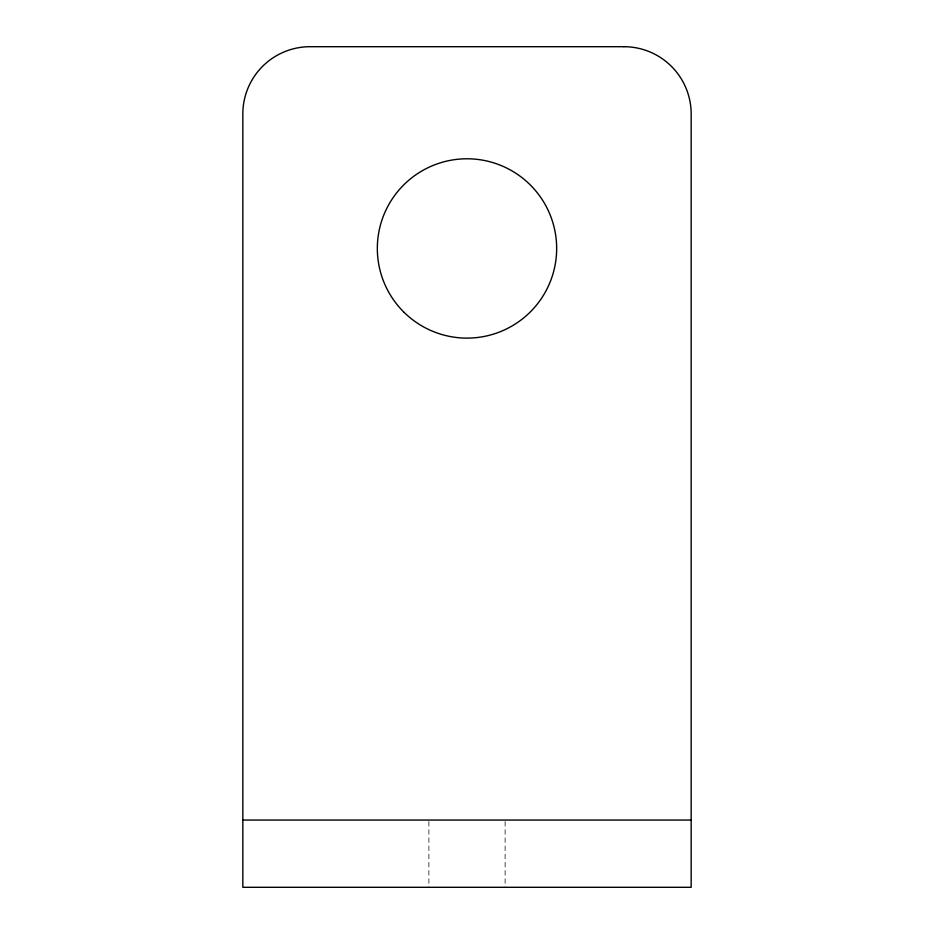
<?xml version="1.0" encoding="UTF-8"?>
<svg xmlns="http://www.w3.org/2000/svg" width="934" height="934" viewBox="0 0 934 934"><rect width="100%" height="100%" fill="white"/><g stroke="black" fill="none" stroke-linecap="round" stroke-linejoin="round"><path stroke-width="0.7" stroke-dasharray="4.67 3.5" d="M505.107 821.488L505.107 887.3M428.893 821.488L428.893 887.3"/><path stroke-width="1.4" d="M242.84 820.052L691.16 820.052M623.912 46.7L310.088 46.7A67.248 67.248 0 0 0 242.84 113.948L242.84 887.3L691.16 887.3L691.16 113.948A67.248 67.248 0 0 0 623.912 46.7M403.593 311.851A89.664 89.664 0 0 0 553.605 271.654A89.664 89.664 0 0 0 443.79 161.839A89.664 89.664 0 0 0 403.593 311.851"/></g></svg>
